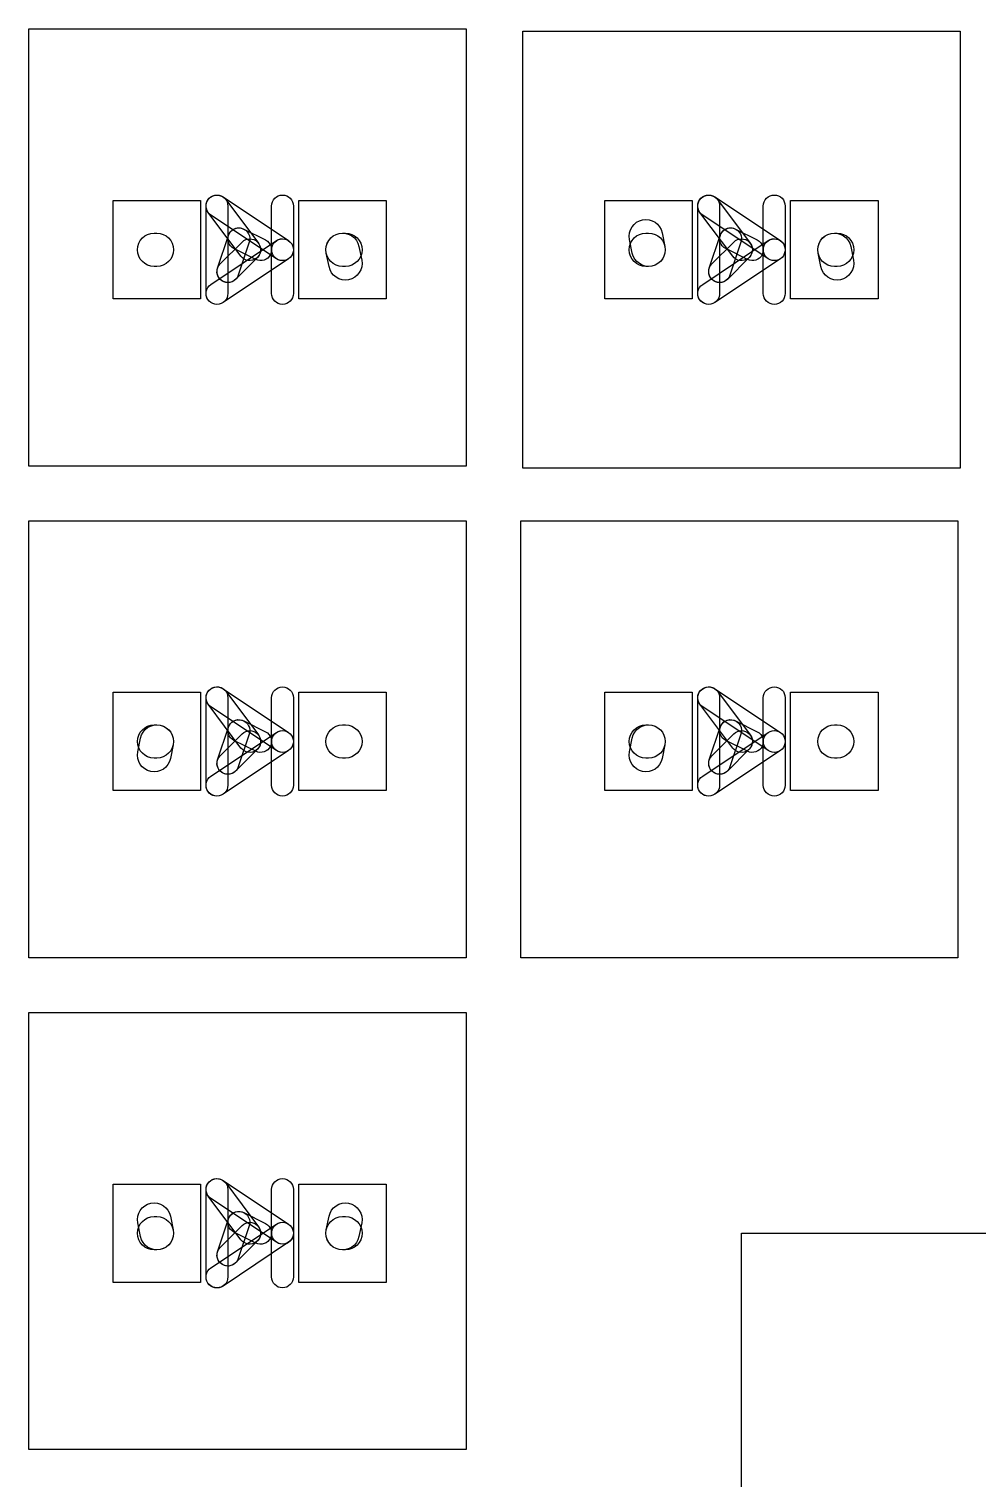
# Model space of a CAD drawing. Header units: inches. Extents: x 5 to 145, y -76 to 99.
# Drawn here: x 22.23 to 30.91, y -50.88 to -37.62 of the extents above; entities that cross this region are included whole.
import ezdxf

# ---------------------------------------------------------------- set-up
doc = ezdxf.new("R2010")
doc.units = ezdxf.units.IN
doc.header["$MEASUREMENT"] = 0

# ---------------------------------------------------------------- blocks, each defined once
blk = doc.blocks.new('block 208')
at = {"color": 7, "lineweight": 25}
blk.add_lwpolyline([(28.751, -75.64), (28.751, -48.64)], dxfattribs=at)
blk = doc.blocks.new('block 209')
at = {"color": 7, "lineweight": 25}
blk.add_lwpolyline([(28.751, -48.64), (37.751, -48.64)], dxfattribs=at)
blk = doc.blocks.new('block 201')
for name in ['block 208', 'block 209']:
    blk.add_blockref(name, (0, 0))
blk = doc.blocks.new('block 226')
at = {"lineweight": 0}
blk.add_lwpolyline([(28.751, -39.64), (28.751, -39.64)], dxfattribs=at)
blk = doc.blocks.new('block 227')
at = {"lineweight": 0}
blk.add_lwpolyline([(24.251, -39.64), (24.251, -39.64)], dxfattribs=at)
blk = doc.blocks.new('block 232')
at = {"lineweight": 0}
blk.add_lwpolyline([(28.751, -44.14), (28.751, -44.14)], dxfattribs=at)
blk = doc.blocks.new('block 233')
at = {"lineweight": 0}
blk.add_lwpolyline([(24.251, -44.14), (24.251, -44.14)], dxfattribs=at)
blk = doc.blocks.new('block 237')
at = {"lineweight": 0}
blk.add_lwpolyline([(24.251, -48.64), (24.251, -48.64)], dxfattribs=at)
blk = doc.blocks.new('block 294')
at = {"color": 2, "lineweight": 25}
blk.add_open_spline([(28.951, -39.24), (28.951, -39.24), (28.951, -39.64), (28.951, -39.64), (28.951, -39.695), (28.996, -39.74), (29.051, -39.74), (29.107, -39.74), (29.151, -39.695), (29.151, -39.64), (29.151, -39.64), (29.151, -39.24), (29.151, -39.24), (29.151, -39.185), (29.107, -39.14), (29.051, -39.14), (28.996, -39.14), (28.951, -39.185), (28.951, -39.24)], degree=3, knots=[0, 0, 0, 0, 1, 1, 1, 2, 2, 2, 3, 3, 3, 4, 4, 4, 5, 5, 5, 6, 6, 6, 6], dxfattribs=at)
blk = doc.blocks.new('block 295')
at = {"color": 2, "lineweight": 25}
blk.add_open_spline([(28.951, -39.64), (28.951, -39.64), (28.951, -40.04), (28.951, -40.04), (28.951, -40.095), (28.996, -40.14), (29.051, -40.14), (29.107, -40.14), (29.151, -40.095), (29.151, -40.04), (29.151, -40.04), (29.151, -39.64), (29.151, -39.64), (29.151, -39.585), (29.107, -39.54), (29.051, -39.54), (28.996, -39.54), (28.951, -39.585), (28.951, -39.64)], degree=3, knots=[0, 0, 0, 0, 1, 1, 1, 2, 2, 2, 3, 3, 3, 4, 4, 4, 5, 5, 5, 6, 6, 6, 6], dxfattribs=at)
blk = doc.blocks.new('block 296')
at = {"color": 2, "lineweight": 25}
blk.add_open_spline([(29.107, -39.557), (29.107, -39.557), (28.507, -39.157), (28.507, -39.157), (28.461, -39.126), (28.399, -39.139), (28.368, -39.185), (28.337, -39.231), (28.35, -39.293), (28.396, -39.323), (28.396, -39.323), (28.996, -39.723), (28.996, -39.723), (29.042, -39.754), (29.104, -39.742), (29.135, -39.696), (29.165, -39.65), (29.153, -39.588), (29.107, -39.557)], degree=3, knots=[0, 0, 0, 0, 1, 1, 1, 2, 2, 2, 3, 3, 3, 4, 4, 4, 5, 5, 5, 6, 6, 6, 6], dxfattribs=at)
blk = doc.blocks.new('block 297')
at = {"color": 2, "lineweight": 25}
blk.add_open_spline([(28.996, -39.557), (28.996, -39.557), (28.396, -39.957), (28.396, -39.957), (28.35, -39.988), (28.337, -40.05), (28.368, -40.096), (28.399, -40.142), (28.461, -40.154), (28.507, -40.123), (28.507, -40.123), (29.107, -39.723), (29.107, -39.723), (29.153, -39.693), (29.165, -39.631), (29.135, -39.585), (29.104, -39.539), (29.042, -39.526), (28.996, -39.557)], degree=3, knots=[0, 0, 0, 0, 1, 1, 1, 2, 2, 2, 3, 3, 3, 4, 4, 4, 5, 5, 5, 6, 6, 6, 6], dxfattribs=at)
blk = doc.blocks.new('block 298')
at = {"color": 2, "lineweight": 25}
blk.add_open_spline([(28.551, -40.04), (28.551, -40.04), (28.551, -39.24), (28.551, -39.24), (28.551, -39.185), (28.507, -39.14), (28.451, -39.14), (28.396, -39.14), (28.351, -39.185), (28.351, -39.24), (28.351, -39.24), (28.351, -40.04), (28.351, -40.04), (28.351, -40.095), (28.396, -40.14), (28.451, -40.14), (28.507, -40.14), (28.551, -40.095), (28.551, -40.04)], degree=3, knots=[0, 0, 0, 0, 1, 1, 1, 2, 2, 2, 3, 3, 3, 4, 4, 4, 5, 5, 5, 6, 6, 6, 6], dxfattribs=at)
blk = doc.blocks.new('block 299')
at = {"color": 2, "lineweight": 25}
blk.add_open_spline([(28.371, -39.3), (28.371, -39.3), (28.671, -39.7), (28.671, -39.7), (28.704, -39.744), (28.767, -39.753), (28.811, -39.72), (28.856, -39.687), (28.864, -39.624), (28.831, -39.58), (28.831, -39.58), (28.531, -39.18), (28.531, -39.18), (28.498, -39.136), (28.436, -39.127), (28.391, -39.16), (28.347, -39.193), (28.338, -39.256), (28.371, -39.3)], degree=3, knots=[0, 0, 0, 0, 1, 1, 1, 2, 2, 2, 3, 3, 3, 4, 4, 4, 5, 5, 5, 6, 6, 6, 6], dxfattribs=at)
blk = doc.blocks.new('block 300')
at = {"color": 2, "lineweight": 25}
blk.add_open_spline([(28.681, -39.57), (28.681, -39.57), (28.481, -39.77), (28.481, -39.77), (28.442, -39.809), (28.442, -39.872), (28.481, -39.911), (28.52, -39.95), (28.583, -39.95), (28.622, -39.911), (28.622, -39.911), (28.822, -39.711), (28.822, -39.711), (28.861, -39.672), (28.861, -39.609), (28.822, -39.57), (28.783, -39.53), (28.72, -39.53), (28.681, -39.57)], degree=3, knots=[0, 0, 0, 0, 1, 1, 1, 2, 2, 2, 3, 3, 3, 4, 4, 4, 5, 5, 5, 6, 6, 6, 6], dxfattribs=at)
blk = doc.blocks.new('block 301')
at = {"color": 2, "lineweight": 25}
blk.add_open_spline([(28.646, -39.872), (28.646, -39.872), (28.746, -39.572), (28.746, -39.572), (28.764, -39.519), (28.735, -39.463), (28.683, -39.445), (28.631, -39.428), (28.574, -39.456), (28.556, -39.509), (28.556, -39.509), (28.456, -39.809), (28.456, -39.809), (28.439, -39.861), (28.467, -39.918), (28.52, -39.935), (28.572, -39.953), (28.629, -39.924), (28.646, -39.872)], degree=3, knots=[0, 0, 0, 0, 1, 1, 1, 2, 2, 2, 3, 3, 3, 4, 4, 4, 5, 5, 5, 6, 6, 6, 6], dxfattribs=at)
blk = doc.blocks.new('block 302')
at = {"color": 2, "lineweight": 25}
blk.add_open_spline([(28.607, -39.63), (28.607, -39.63), (28.807, -39.73), (28.807, -39.73), (28.856, -39.754), (28.916, -39.734), (28.941, -39.685), (28.965, -39.636), (28.945, -39.576), (28.896, -39.551), (28.896, -39.551), (28.696, -39.451), (28.696, -39.451), (28.647, -39.426), (28.587, -39.446), (28.562, -39.496), (28.537, -39.545), (28.557, -39.605), (28.607, -39.63)], degree=3, knots=[0, 0, 0, 0, 1, 1, 1, 2, 2, 2, 3, 3, 3, 4, 4, 4, 5, 5, 5, 6, 6, 6, 6], dxfattribs=at)
blk = doc.blocks.new('block 303')
at = {"color": 2, "lineweight": 25}
blk.add_open_spline([(24.451, -39.24), (24.451, -39.24), (24.451, -39.64), (24.451, -39.64), (24.451, -39.695), (24.496, -39.74), (24.551, -39.74), (24.607, -39.74), (24.651, -39.695), (24.651, -39.64), (24.651, -39.64), (24.651, -39.24), (24.651, -39.24), (24.651, -39.185), (24.607, -39.14), (24.551, -39.14), (24.496, -39.14), (24.451, -39.185), (24.451, -39.24)], degree=3, knots=[0, 0, 0, 0, 1, 1, 1, 2, 2, 2, 3, 3, 3, 4, 4, 4, 5, 5, 5, 6, 6, 6, 6], dxfattribs=at)
blk = doc.blocks.new('block 304')
at = {"color": 2, "lineweight": 25}
blk.add_open_spline([(24.451, -39.64), (24.451, -39.64), (24.451, -40.04), (24.451, -40.04), (24.451, -40.095), (24.496, -40.14), (24.551, -40.14), (24.607, -40.14), (24.651, -40.095), (24.651, -40.04), (24.651, -40.04), (24.651, -39.64), (24.651, -39.64), (24.651, -39.585), (24.607, -39.54), (24.551, -39.54), (24.496, -39.54), (24.451, -39.585), (24.451, -39.64)], degree=3, knots=[0, 0, 0, 0, 1, 1, 1, 2, 2, 2, 3, 3, 3, 4, 4, 4, 5, 5, 5, 6, 6, 6, 6], dxfattribs=at)
blk = doc.blocks.new('block 305')
at = {"color": 2, "lineweight": 25}
blk.add_open_spline([(24.607, -39.557), (24.607, -39.557), (24.007, -39.157), (24.007, -39.157), (23.961, -39.126), (23.899, -39.139), (23.868, -39.185), (23.837, -39.231), (23.85, -39.293), (23.896, -39.323), (23.896, -39.323), (24.496, -39.723), (24.496, -39.723), (24.542, -39.754), (24.604, -39.742), (24.635, -39.696), (24.665, -39.65), (24.653, -39.588), (24.607, -39.557)], degree=3, knots=[0, 0, 0, 0, 1, 1, 1, 2, 2, 2, 3, 3, 3, 4, 4, 4, 5, 5, 5, 6, 6, 6, 6], dxfattribs=at)
blk = doc.blocks.new('block 306')
at = {"color": 2, "lineweight": 25}
blk.add_open_spline([(24.496, -39.557), (24.496, -39.557), (23.896, -39.957), (23.896, -39.957), (23.85, -39.988), (23.837, -40.05), (23.868, -40.096), (23.899, -40.142), (23.961, -40.154), (24.007, -40.123), (24.007, -40.123), (24.607, -39.723), (24.607, -39.723), (24.653, -39.693), (24.665, -39.631), (24.635, -39.585), (24.604, -39.539), (24.542, -39.526), (24.496, -39.557)], degree=3, knots=[0, 0, 0, 0, 1, 1, 1, 2, 2, 2, 3, 3, 3, 4, 4, 4, 5, 5, 5, 6, 6, 6, 6], dxfattribs=at)
blk = doc.blocks.new('block 307')
at = {"color": 2, "lineweight": 25}
blk.add_open_spline([(24.051, -40.04), (24.051, -40.04), (24.051, -39.24), (24.051, -39.24), (24.051, -39.185), (24.007, -39.14), (23.951, -39.14), (23.896, -39.14), (23.851, -39.185), (23.851, -39.24), (23.851, -39.24), (23.851, -40.04), (23.851, -40.04), (23.851, -40.095), (23.896, -40.14), (23.951, -40.14), (24.007, -40.14), (24.051, -40.095), (24.051, -40.04)], degree=3, knots=[0, 0, 0, 0, 1, 1, 1, 2, 2, 2, 3, 3, 3, 4, 4, 4, 5, 5, 5, 6, 6, 6, 6], dxfattribs=at)
blk = doc.blocks.new('block 308')
at = {"color": 2, "lineweight": 25}
blk.add_open_spline([(23.871, -39.3), (23.871, -39.3), (24.171, -39.7), (24.171, -39.7), (24.204, -39.744), (24.267, -39.753), (24.311, -39.72), (24.356, -39.687), (24.364, -39.624), (24.331, -39.58), (24.331, -39.58), (24.031, -39.18), (24.031, -39.18), (23.998, -39.136), (23.936, -39.127), (23.891, -39.16), (23.847, -39.193), (23.838, -39.256), (23.871, -39.3)], degree=3, knots=[0, 0, 0, 0, 1, 1, 1, 2, 2, 2, 3, 3, 3, 4, 4, 4, 5, 5, 5, 6, 6, 6, 6], dxfattribs=at)
blk = doc.blocks.new('block 309')
at = {"color": 2, "lineweight": 25}
blk.add_open_spline([(24.181, -39.57), (24.181, -39.57), (23.981, -39.77), (23.981, -39.77), (23.942, -39.809), (23.942, -39.872), (23.981, -39.911), (24.02, -39.95), (24.083, -39.95), (24.122, -39.911), (24.122, -39.911), (24.322, -39.711), (24.322, -39.711), (24.361, -39.672), (24.361, -39.609), (24.322, -39.57), (24.283, -39.53), (24.22, -39.53), (24.181, -39.57)], degree=3, knots=[0, 0, 0, 0, 1, 1, 1, 2, 2, 2, 3, 3, 3, 4, 4, 4, 5, 5, 5, 6, 6, 6, 6], dxfattribs=at)
blk = doc.blocks.new('block 310')
at = {"color": 2, "lineweight": 25}
blk.add_open_spline([(24.146, -39.872), (24.146, -39.872), (24.246, -39.572), (24.246, -39.572), (24.264, -39.519), (24.235, -39.463), (24.183, -39.445), (24.131, -39.428), (24.074, -39.456), (24.056, -39.509), (24.056, -39.509), (23.956, -39.809), (23.956, -39.809), (23.939, -39.861), (23.967, -39.918), (24.02, -39.935), (24.072, -39.953), (24.129, -39.924), (24.146, -39.872)], degree=3, knots=[0, 0, 0, 0, 1, 1, 1, 2, 2, 2, 3, 3, 3, 4, 4, 4, 5, 5, 5, 6, 6, 6, 6], dxfattribs=at)
blk = doc.blocks.new('block 311')
at = {"color": 2, "lineweight": 25}
blk.add_open_spline([(24.107, -39.63), (24.107, -39.63), (24.307, -39.73), (24.307, -39.73), (24.356, -39.754), (24.416, -39.734), (24.441, -39.685), (24.465, -39.636), (24.445, -39.576), (24.396, -39.551), (24.396, -39.551), (24.196, -39.451), (24.196, -39.451), (24.147, -39.426), (24.087, -39.446), (24.062, -39.496), (24.037, -39.545), (24.057, -39.605), (24.107, -39.63)], degree=3, knots=[0, 0, 0, 0, 1, 1, 1, 2, 2, 2, 3, 3, 3, 4, 4, 4, 5, 5, 5, 6, 6, 6, 6], dxfattribs=at)
blk = doc.blocks.new('block 348')
at = {"color": 2, "lineweight": 25}
blk.add_open_spline([(28.951, -43.74), (28.951, -43.74), (28.951, -44.14), (28.951, -44.14), (28.951, -44.195), (28.996, -44.24), (29.051, -44.24), (29.107, -44.24), (29.151, -44.195), (29.151, -44.14), (29.151, -44.14), (29.151, -43.74), (29.151, -43.74), (29.151, -43.685), (29.107, -43.64), (29.051, -43.64), (28.996, -43.64), (28.951, -43.685), (28.951, -43.74)], degree=3, knots=[0, 0, 0, 0, 1, 1, 1, 2, 2, 2, 3, 3, 3, 4, 4, 4, 5, 5, 5, 6, 6, 6, 6], dxfattribs=at)
blk = doc.blocks.new('block 349')
at = {"color": 2, "lineweight": 25}
blk.add_open_spline([(28.951, -44.14), (28.951, -44.14), (28.951, -44.54), (28.951, -44.54), (28.951, -44.595), (28.996, -44.64), (29.051, -44.64), (29.107, -44.64), (29.151, -44.595), (29.151, -44.54), (29.151, -44.54), (29.151, -44.14), (29.151, -44.14), (29.151, -44.085), (29.107, -44.04), (29.051, -44.04), (28.996, -44.04), (28.951, -44.085), (28.951, -44.14)], degree=3, knots=[0, 0, 0, 0, 1, 1, 1, 2, 2, 2, 3, 3, 3, 4, 4, 4, 5, 5, 5, 6, 6, 6, 6], dxfattribs=at)
blk = doc.blocks.new('block 350')
at = {"color": 2, "lineweight": 25}
blk.add_open_spline([(29.107, -44.057), (29.107, -44.057), (28.507, -43.657), (28.507, -43.657), (28.461, -43.626), (28.399, -43.639), (28.368, -43.685), (28.337, -43.731), (28.35, -43.793), (28.396, -43.823), (28.396, -43.823), (28.996, -44.223), (28.996, -44.223), (29.042, -44.254), (29.104, -44.242), (29.135, -44.196), (29.165, -44.15), (29.153, -44.088), (29.107, -44.057)], degree=3, knots=[0, 0, 0, 0, 1, 1, 1, 2, 2, 2, 3, 3, 3, 4, 4, 4, 5, 5, 5, 6, 6, 6, 6], dxfattribs=at)
blk = doc.blocks.new('block 351')
at = {"color": 2, "lineweight": 25}
blk.add_open_spline([(28.996, -44.057), (28.996, -44.057), (28.396, -44.457), (28.396, -44.457), (28.35, -44.488), (28.337, -44.55), (28.368, -44.596), (28.399, -44.642), (28.461, -44.654), (28.507, -44.623), (28.507, -44.623), (29.107, -44.223), (29.107, -44.223), (29.153, -44.193), (29.165, -44.131), (29.135, -44.085), (29.104, -44.039), (29.042, -44.026), (28.996, -44.057)], degree=3, knots=[0, 0, 0, 0, 1, 1, 1, 2, 2, 2, 3, 3, 3, 4, 4, 4, 5, 5, 5, 6, 6, 6, 6], dxfattribs=at)
blk = doc.blocks.new('block 352')
at = {"color": 2, "lineweight": 25}
blk.add_open_spline([(28.551, -44.54), (28.551, -44.54), (28.551, -43.74), (28.551, -43.74), (28.551, -43.685), (28.507, -43.64), (28.451, -43.64), (28.396, -43.64), (28.351, -43.685), (28.351, -43.74), (28.351, -43.74), (28.351, -44.54), (28.351, -44.54), (28.351, -44.595), (28.396, -44.64), (28.451, -44.64), (28.507, -44.64), (28.551, -44.595), (28.551, -44.54)], degree=3, knots=[0, 0, 0, 0, 1, 1, 1, 2, 2, 2, 3, 3, 3, 4, 4, 4, 5, 5, 5, 6, 6, 6, 6], dxfattribs=at)
blk = doc.blocks.new('block 353')
at = {"color": 2, "lineweight": 25}
blk.add_open_spline([(28.371, -43.8), (28.371, -43.8), (28.671, -44.2), (28.671, -44.2), (28.704, -44.244), (28.767, -44.253), (28.811, -44.22), (28.856, -44.187), (28.864, -44.124), (28.831, -44.08), (28.831, -44.08), (28.531, -43.68), (28.531, -43.68), (28.498, -43.636), (28.436, -43.627), (28.391, -43.66), (28.347, -43.693), (28.338, -43.756), (28.371, -43.8)], degree=3, knots=[0, 0, 0, 0, 1, 1, 1, 2, 2, 2, 3, 3, 3, 4, 4, 4, 5, 5, 5, 6, 6, 6, 6], dxfattribs=at)
blk = doc.blocks.new('block 354')
at = {"color": 2, "lineweight": 25}
blk.add_open_spline([(28.681, -44.07), (28.681, -44.07), (28.481, -44.27), (28.481, -44.27), (28.442, -44.309), (28.442, -44.372), (28.481, -44.411), (28.52, -44.45), (28.583, -44.45), (28.622, -44.411), (28.622, -44.411), (28.822, -44.211), (28.822, -44.211), (28.861, -44.172), (28.861, -44.109), (28.822, -44.07), (28.783, -44.03), (28.72, -44.03), (28.681, -44.07)], degree=3, knots=[0, 0, 0, 0, 1, 1, 1, 2, 2, 2, 3, 3, 3, 4, 4, 4, 5, 5, 5, 6, 6, 6, 6], dxfattribs=at)
blk = doc.blocks.new('block 355')
at = {"color": 2, "lineweight": 25}
blk.add_open_spline([(28.646, -44.372), (28.646, -44.372), (28.746, -44.072), (28.746, -44.072), (28.764, -44.019), (28.735, -43.963), (28.683, -43.945), (28.631, -43.928), (28.574, -43.956), (28.556, -44.009), (28.556, -44.009), (28.456, -44.309), (28.456, -44.309), (28.439, -44.361), (28.467, -44.418), (28.52, -44.435), (28.572, -44.453), (28.629, -44.424), (28.646, -44.372)], degree=3, knots=[0, 0, 0, 0, 1, 1, 1, 2, 2, 2, 3, 3, 3, 4, 4, 4, 5, 5, 5, 6, 6, 6, 6], dxfattribs=at)
blk = doc.blocks.new('block 356')
at = {"color": 2, "lineweight": 25}
blk.add_open_spline([(28.607, -44.13), (28.607, -44.13), (28.807, -44.23), (28.807, -44.23), (28.856, -44.254), (28.916, -44.234), (28.941, -44.185), (28.965, -44.136), (28.945, -44.076), (28.896, -44.051), (28.896, -44.051), (28.696, -43.951), (28.696, -43.951), (28.647, -43.926), (28.587, -43.946), (28.562, -43.996), (28.537, -44.045), (28.557, -44.105), (28.607, -44.13)], degree=3, knots=[0, 0, 0, 0, 1, 1, 1, 2, 2, 2, 3, 3, 3, 4, 4, 4, 5, 5, 5, 6, 6, 6, 6], dxfattribs=at)
blk = doc.blocks.new('block 357')
at = {"color": 2, "lineweight": 25}
blk.add_open_spline([(24.451, -43.74), (24.451, -43.74), (24.451, -44.14), (24.451, -44.14), (24.451, -44.195), (24.496, -44.24), (24.551, -44.24), (24.607, -44.24), (24.651, -44.195), (24.651, -44.14), (24.651, -44.14), (24.651, -43.74), (24.651, -43.74), (24.651, -43.685), (24.607, -43.64), (24.551, -43.64), (24.496, -43.64), (24.451, -43.685), (24.451, -43.74)], degree=3, knots=[0, 0, 0, 0, 1, 1, 1, 2, 2, 2, 3, 3, 3, 4, 4, 4, 5, 5, 5, 6, 6, 6, 6], dxfattribs=at)
blk = doc.blocks.new('block 358')
at = {"color": 2, "lineweight": 25}
blk.add_open_spline([(24.451, -44.14), (24.451, -44.14), (24.451, -44.54), (24.451, -44.54), (24.451, -44.595), (24.496, -44.64), (24.551, -44.64), (24.607, -44.64), (24.651, -44.595), (24.651, -44.54), (24.651, -44.54), (24.651, -44.14), (24.651, -44.14), (24.651, -44.085), (24.607, -44.04), (24.551, -44.04), (24.496, -44.04), (24.451, -44.085), (24.451, -44.14)], degree=3, knots=[0, 0, 0, 0, 1, 1, 1, 2, 2, 2, 3, 3, 3, 4, 4, 4, 5, 5, 5, 6, 6, 6, 6], dxfattribs=at)
blk = doc.blocks.new('block 359')
at = {"color": 2, "lineweight": 25}
blk.add_open_spline([(24.607, -44.057), (24.607, -44.057), (24.007, -43.657), (24.007, -43.657), (23.961, -43.626), (23.899, -43.639), (23.868, -43.685), (23.837, -43.731), (23.85, -43.793), (23.896, -43.823), (23.896, -43.823), (24.496, -44.223), (24.496, -44.223), (24.542, -44.254), (24.604, -44.242), (24.635, -44.196), (24.665, -44.15), (24.653, -44.088), (24.607, -44.057)], degree=3, knots=[0, 0, 0, 0, 1, 1, 1, 2, 2, 2, 3, 3, 3, 4, 4, 4, 5, 5, 5, 6, 6, 6, 6], dxfattribs=at)
blk = doc.blocks.new('block 360')
at = {"color": 2, "lineweight": 25}
blk.add_open_spline([(24.496, -44.057), (24.496, -44.057), (23.896, -44.457), (23.896, -44.457), (23.85, -44.488), (23.837, -44.55), (23.868, -44.596), (23.899, -44.642), (23.961, -44.654), (24.007, -44.623), (24.007, -44.623), (24.607, -44.223), (24.607, -44.223), (24.653, -44.193), (24.665, -44.131), (24.635, -44.085), (24.604, -44.039), (24.542, -44.026), (24.496, -44.057)], degree=3, knots=[0, 0, 0, 0, 1, 1, 1, 2, 2, 2, 3, 3, 3, 4, 4, 4, 5, 5, 5, 6, 6, 6, 6], dxfattribs=at)
blk = doc.blocks.new('block 361')
at = {"color": 2, "lineweight": 25}
blk.add_open_spline([(24.051, -44.54), (24.051, -44.54), (24.051, -43.74), (24.051, -43.74), (24.051, -43.685), (24.007, -43.64), (23.951, -43.64), (23.896, -43.64), (23.851, -43.685), (23.851, -43.74), (23.851, -43.74), (23.851, -44.54), (23.851, -44.54), (23.851, -44.595), (23.896, -44.64), (23.951, -44.64), (24.007, -44.64), (24.051, -44.595), (24.051, -44.54)], degree=3, knots=[0, 0, 0, 0, 1, 1, 1, 2, 2, 2, 3, 3, 3, 4, 4, 4, 5, 5, 5, 6, 6, 6, 6], dxfattribs=at)
blk = doc.blocks.new('block 362')
at = {"color": 2, "lineweight": 25}
blk.add_open_spline([(23.871, -43.8), (23.871, -43.8), (24.171, -44.2), (24.171, -44.2), (24.204, -44.244), (24.267, -44.253), (24.311, -44.22), (24.356, -44.187), (24.364, -44.124), (24.331, -44.08), (24.331, -44.08), (24.031, -43.68), (24.031, -43.68), (23.998, -43.636), (23.936, -43.627), (23.891, -43.66), (23.847, -43.693), (23.838, -43.756), (23.871, -43.8)], degree=3, knots=[0, 0, 0, 0, 1, 1, 1, 2, 2, 2, 3, 3, 3, 4, 4, 4, 5, 5, 5, 6, 6, 6, 6], dxfattribs=at)
blk = doc.blocks.new('block 363')
at = {"color": 2, "lineweight": 25}
blk.add_open_spline([(24.181, -44.07), (24.181, -44.07), (23.981, -44.27), (23.981, -44.27), (23.942, -44.309), (23.942, -44.372), (23.981, -44.411), (24.02, -44.45), (24.083, -44.45), (24.122, -44.411), (24.122, -44.411), (24.322, -44.211), (24.322, -44.211), (24.361, -44.172), (24.361, -44.109), (24.322, -44.07), (24.283, -44.03), (24.22, -44.03), (24.181, -44.07)], degree=3, knots=[0, 0, 0, 0, 1, 1, 1, 2, 2, 2, 3, 3, 3, 4, 4, 4, 5, 5, 5, 6, 6, 6, 6], dxfattribs=at)
blk = doc.blocks.new('block 364')
at = {"color": 2, "lineweight": 25}
blk.add_open_spline([(24.146, -44.372), (24.146, -44.372), (24.246, -44.072), (24.246, -44.072), (24.264, -44.019), (24.235, -43.963), (24.183, -43.945), (24.131, -43.928), (24.074, -43.956), (24.056, -44.009), (24.056, -44.009), (23.956, -44.309), (23.956, -44.309), (23.939, -44.361), (23.967, -44.418), (24.02, -44.435), (24.072, -44.453), (24.129, -44.424), (24.146, -44.372)], degree=3, knots=[0, 0, 0, 0, 1, 1, 1, 2, 2, 2, 3, 3, 3, 4, 4, 4, 5, 5, 5, 6, 6, 6, 6], dxfattribs=at)
blk = doc.blocks.new('block 365')
at = {"color": 2, "lineweight": 25}
blk.add_open_spline([(24.107, -44.13), (24.107, -44.13), (24.307, -44.23), (24.307, -44.23), (24.356, -44.254), (24.416, -44.234), (24.441, -44.185), (24.465, -44.136), (24.445, -44.076), (24.396, -44.051), (24.396, -44.051), (24.196, -43.951), (24.196, -43.951), (24.147, -43.926), (24.087, -43.946), (24.062, -43.996), (24.037, -44.045), (24.057, -44.105), (24.107, -44.13)], degree=3, knots=[0, 0, 0, 0, 1, 1, 1, 2, 2, 2, 3, 3, 3, 4, 4, 4, 5, 5, 5, 6, 6, 6, 6], dxfattribs=at)
blk = doc.blocks.new('block 393')
at = {"color": 2, "lineweight": 25}
blk.add_open_spline([(24.451, -48.24), (24.451, -48.24), (24.451, -48.64), (24.451, -48.64), (24.451, -48.695), (24.496, -48.74), (24.551, -48.74), (24.607, -48.74), (24.651, -48.695), (24.651, -48.64), (24.651, -48.64), (24.651, -48.24), (24.651, -48.24), (24.651, -48.185), (24.607, -48.14), (24.551, -48.14), (24.496, -48.14), (24.451, -48.185), (24.451, -48.24)], degree=3, knots=[0, 0, 0, 0, 1, 1, 1, 2, 2, 2, 3, 3, 3, 4, 4, 4, 5, 5, 5, 6, 6, 6, 6], dxfattribs=at)
blk = doc.blocks.new('block 394')
at = {"color": 2, "lineweight": 25}
blk.add_open_spline([(24.451, -48.64), (24.451, -48.64), (24.451, -49.04), (24.451, -49.04), (24.451, -49.095), (24.496, -49.14), (24.551, -49.14), (24.607, -49.14), (24.651, -49.095), (24.651, -49.04), (24.651, -49.04), (24.651, -48.64), (24.651, -48.64), (24.651, -48.585), (24.607, -48.54), (24.551, -48.54), (24.496, -48.54), (24.451, -48.585), (24.451, -48.64)], degree=3, knots=[0, 0, 0, 0, 1, 1, 1, 2, 2, 2, 3, 3, 3, 4, 4, 4, 5, 5, 5, 6, 6, 6, 6], dxfattribs=at)
blk = doc.blocks.new('block 395')
at = {"color": 2, "lineweight": 25}
blk.add_open_spline([(24.607, -48.557), (24.607, -48.557), (24.007, -48.157), (24.007, -48.157), (23.961, -48.126), (23.899, -48.139), (23.868, -48.185), (23.837, -48.231), (23.85, -48.293), (23.896, -48.323), (23.896, -48.323), (24.496, -48.723), (24.496, -48.723), (24.542, -48.754), (24.604, -48.742), (24.635, -48.696), (24.665, -48.65), (24.653, -48.588), (24.607, -48.557)], degree=3, knots=[0, 0, 0, 0, 1, 1, 1, 2, 2, 2, 3, 3, 3, 4, 4, 4, 5, 5, 5, 6, 6, 6, 6], dxfattribs=at)
blk = doc.blocks.new('block 396')
at = {"color": 2, "lineweight": 25}
blk.add_open_spline([(24.496, -48.557), (24.496, -48.557), (23.896, -48.957), (23.896, -48.957), (23.85, -48.988), (23.837, -49.05), (23.868, -49.096), (23.899, -49.142), (23.961, -49.154), (24.007, -49.123), (24.007, -49.123), (24.607, -48.723), (24.607, -48.723), (24.653, -48.693), (24.665, -48.631), (24.635, -48.585), (24.604, -48.539), (24.542, -48.526), (24.496, -48.557)], degree=3, knots=[0, 0, 0, 0, 1, 1, 1, 2, 2, 2, 3, 3, 3, 4, 4, 4, 5, 5, 5, 6, 6, 6, 6], dxfattribs=at)
blk = doc.blocks.new('block 397')
at = {"color": 2, "lineweight": 25}
blk.add_open_spline([(24.051, -49.04), (24.051, -49.04), (24.051, -48.24), (24.051, -48.24), (24.051, -48.185), (24.007, -48.14), (23.951, -48.14), (23.896, -48.14), (23.851, -48.185), (23.851, -48.24), (23.851, -48.24), (23.851, -49.04), (23.851, -49.04), (23.851, -49.095), (23.896, -49.14), (23.951, -49.14), (24.007, -49.14), (24.051, -49.095), (24.051, -49.04)], degree=3, knots=[0, 0, 0, 0, 1, 1, 1, 2, 2, 2, 3, 3, 3, 4, 4, 4, 5, 5, 5, 6, 6, 6, 6], dxfattribs=at)
blk = doc.blocks.new('block 398')
at = {"color": 2, "lineweight": 25}
blk.add_open_spline([(23.871, -48.3), (23.871, -48.3), (24.171, -48.7), (24.171, -48.7), (24.204, -48.744), (24.267, -48.753), (24.311, -48.72), (24.356, -48.687), (24.364, -48.624), (24.331, -48.58), (24.331, -48.58), (24.031, -48.18), (24.031, -48.18), (23.998, -48.136), (23.936, -48.127), (23.891, -48.16), (23.847, -48.193), (23.838, -48.256), (23.871, -48.3)], degree=3, knots=[0, 0, 0, 0, 1, 1, 1, 2, 2, 2, 3, 3, 3, 4, 4, 4, 5, 5, 5, 6, 6, 6, 6], dxfattribs=at)
blk = doc.blocks.new('block 399')
at = {"color": 2, "lineweight": 25}
blk.add_open_spline([(24.181, -48.57), (24.181, -48.57), (23.981, -48.77), (23.981, -48.77), (23.942, -48.809), (23.942, -48.872), (23.981, -48.911), (24.02, -48.95), (24.083, -48.95), (24.122, -48.911), (24.122, -48.911), (24.322, -48.711), (24.322, -48.711), (24.361, -48.672), (24.361, -48.609), (24.322, -48.57), (24.283, -48.53), (24.22, -48.53), (24.181, -48.57)], degree=3, knots=[0, 0, 0, 0, 1, 1, 1, 2, 2, 2, 3, 3, 3, 4, 4, 4, 5, 5, 5, 6, 6, 6, 6], dxfattribs=at)
blk = doc.blocks.new('block 400')
at = {"color": 2, "lineweight": 25}
blk.add_open_spline([(24.146, -48.872), (24.146, -48.872), (24.246, -48.572), (24.246, -48.572), (24.264, -48.519), (24.235, -48.463), (24.183, -48.445), (24.131, -48.428), (24.074, -48.456), (24.056, -48.509), (24.056, -48.509), (23.956, -48.809), (23.956, -48.809), (23.939, -48.861), (23.967, -48.918), (24.02, -48.935), (24.072, -48.953), (24.129, -48.924), (24.146, -48.872)], degree=3, knots=[0, 0, 0, 0, 1, 1, 1, 2, 2, 2, 3, 3, 3, 4, 4, 4, 5, 5, 5, 6, 6, 6, 6], dxfattribs=at)
blk = doc.blocks.new('block 401')
at = {"color": 2, "lineweight": 25}
blk.add_open_spline([(24.107, -48.63), (24.107, -48.63), (24.307, -48.73), (24.307, -48.73), (24.356, -48.754), (24.416, -48.734), (24.441, -48.685), (24.465, -48.636), (24.445, -48.576), (24.396, -48.551), (24.396, -48.551), (24.196, -48.451), (24.196, -48.451), (24.147, -48.426), (24.087, -48.446), (24.062, -48.496), (24.037, -48.545), (24.057, -48.605), (24.107, -48.63)], degree=3, knots=[0, 0, 0, 0, 1, 1, 1, 2, 2, 2, 3, 3, 3, 4, 4, 4, 5, 5, 5, 6, 6, 6, 6], dxfattribs=at)
blk = doc.blocks.new('block 511')
at = {"color": 5, "lineweight": 25}
for points in [[(29.201, -40.09), (29.201, -39.19)], [(29.201, -39.19), (30.001, -39.19)], [(30.001, -39.19), (30.001, -40.09)], [(30.001, -40.09), (29.201, -40.09)]]:
    blk.add_lwpolyline(points, dxfattribs=at)
blk = doc.blocks.new('block 512')
at = {"color": 5, "lineweight": 25}
for points in [[(27.501, -40.09), (27.501, -39.19)], [(27.501, -39.19), (28.301, -39.19)], [(28.301, -39.19), (28.301, -40.09)], [(28.301, -40.09), (27.501, -40.09)]]:
    blk.add_lwpolyline(points, dxfattribs=at)
blk = doc.blocks.new('block 513')
at = {"color": 5, "lineweight": 25}
for points in [[(24.701, -40.09), (24.701, -39.19)], [(24.701, -39.19), (25.501, -39.19)], [(25.501, -39.19), (25.501, -40.09)], [(25.501, -40.09), (24.701, -40.09)]]:
    blk.add_lwpolyline(points, dxfattribs=at)
blk = doc.blocks.new('block 514')
at = {"color": 5, "lineweight": 25}
for points in [[(23.001, -40.09), (23.001, -39.19)], [(23.001, -39.19), (23.801, -39.19)], [(23.801, -39.19), (23.801, -40.09)], [(23.801, -40.09), (23.001, -40.09)]]:
    blk.add_lwpolyline(points, dxfattribs=at)
blk = doc.blocks.new('block 523')
at = {"color": 5, "lineweight": 25}
for points in [[(29.201, -44.59), (29.201, -43.69)], [(29.201, -43.69), (30.001, -43.69)], [(30.001, -43.69), (30.001, -44.59)], [(30.001, -44.59), (29.201, -44.59)]]:
    blk.add_lwpolyline(points, dxfattribs=at)
blk = doc.blocks.new('block 524')
at = {"color": 5, "lineweight": 25}
for points in [[(27.501, -44.59), (27.501, -43.69)], [(27.501, -43.69), (28.301, -43.69)], [(28.301, -43.69), (28.301, -44.59)], [(28.301, -44.59), (27.501, -44.59)]]:
    blk.add_lwpolyline(points, dxfattribs=at)
blk = doc.blocks.new('block 525')
at = {"color": 5, "lineweight": 25}
for points in [[(24.701, -44.59), (24.701, -43.69)], [(24.701, -43.69), (25.501, -43.69)], [(25.501, -43.69), (25.501, -44.59)], [(25.501, -44.59), (24.701, -44.59)]]:
    blk.add_lwpolyline(points, dxfattribs=at)
blk = doc.blocks.new('block 526')
at = {"color": 5, "lineweight": 25}
for points in [[(23.001, -44.59), (23.001, -43.69)], [(23.001, -43.69), (23.801, -43.69)], [(23.801, -43.69), (23.801, -44.59)], [(23.801, -44.59), (23.001, -44.59)]]:
    blk.add_lwpolyline(points, dxfattribs=at)
blk = doc.blocks.new('block 533')
at = {"color": 5, "lineweight": 25}
for points in [[(24.701, -49.09), (24.701, -48.19)], [(24.701, -48.19), (25.501, -48.19)], [(25.501, -48.19), (25.501, -49.09)], [(25.501, -49.09), (24.701, -49.09)]]:
    blk.add_lwpolyline(points, dxfattribs=at)
blk = doc.blocks.new('block 534')
at = {"color": 5, "lineweight": 25}
for points in [[(23.001, -49.09), (23.001, -48.19)], [(23.001, -48.19), (23.801, -48.19)], [(23.801, -48.19), (23.801, -49.09)], [(23.801, -49.09), (23.001, -49.09)]]:
    blk.add_lwpolyline(points, dxfattribs=at)
blk = doc.blocks.new('block 565')
at = {"color": 5, "lineweight": 25}
blk.add_open_spline([(27.876, -39.793), (27.876, -39.793), (27.901, -39.793), (27.901, -39.793), (27.985, -39.793), (28.054, -39.724), (28.054, -39.64), (28.054, -39.556), (27.985, -39.488), (27.901, -39.488), (27.901, -39.488), (27.876, -39.488), (27.876, -39.488), (27.792, -39.488), (27.724, -39.556), (27.724, -39.64), (27.724, -39.724), (27.792, -39.793), (27.876, -39.793)], degree=3, knots=[0, 0, 0, 0, 1, 1, 1, 2, 2, 2, 3, 3, 3, 4, 4, 4, 5, 5, 5, 6, 6, 6, 6], dxfattribs=at)
blk = doc.blocks.new('block 566')
at = {"color": 5, "lineweight": 25}
blk.add_open_spline([(27.876, -44.293), (27.876, -44.293), (27.901, -44.293), (27.901, -44.293), (27.985, -44.293), (28.054, -44.224), (28.054, -44.14), (28.054, -44.056), (27.985, -43.988), (27.901, -43.988), (27.901, -43.988), (27.876, -43.988), (27.876, -43.988), (27.792, -43.988), (27.724, -44.056), (27.724, -44.14), (27.724, -44.224), (27.792, -44.293), (27.876, -44.293)], degree=3, knots=[0, 0, 0, 0, 1, 1, 1, 2, 2, 2, 3, 3, 3, 4, 4, 4, 5, 5, 5, 6, 6, 6, 6], dxfattribs=at)
blk = doc.blocks.new('block 568')
at = {"color": 5, "lineweight": 25}
blk.add_open_spline([(27.727, -39.545), (27.727, -39.545), (27.752, -39.67), (27.752, -39.67), (27.768, -39.753), (27.849, -39.806), (27.931, -39.79), (28.014, -39.773), (28.067, -39.693), (28.051, -39.61), (28.051, -39.61), (28.026, -39.485), (28.026, -39.485), (28.009, -39.403), (27.929, -39.349), (27.846, -39.366), (27.764, -39.382), (27.71, -39.463), (27.727, -39.545)], degree=3, knots=[0, 0, 0, 0, 1, 1, 1, 2, 2, 2, 3, 3, 3, 4, 4, 4, 5, 5, 5, 6, 6, 6, 6], dxfattribs=at)
blk = doc.blocks.new('block 570')
at = {"color": 5, "lineweight": 25}
blk.add_open_spline([(28.026, -44.295), (28.026, -44.295), (28.051, -44.17), (28.051, -44.17), (28.067, -44.088), (28.014, -44.007), (27.931, -43.991), (27.849, -43.974), (27.768, -44.028), (27.752, -44.11), (27.752, -44.11), (27.727, -44.235), (27.727, -44.235), (27.71, -44.318), (27.764, -44.398), (27.846, -44.415), (27.929, -44.431), (28.009, -44.378), (28.026, -44.295)], degree=3, knots=[0, 0, 0, 0, 1, 1, 1, 2, 2, 2, 3, 3, 3, 4, 4, 4, 5, 5, 5, 6, 6, 6, 6], dxfattribs=at)
blk = doc.blocks.new('block 592')
at = {"color": 5, "lineweight": 25}
blk.add_open_spline([(23.376, -39.793), (23.376, -39.793), (23.401, -39.793), (23.401, -39.793), (23.485, -39.793), (23.554, -39.724), (23.554, -39.64), (23.554, -39.556), (23.485, -39.488), (23.401, -39.488), (23.401, -39.488), (23.376, -39.488), (23.376, -39.488), (23.292, -39.488), (23.224, -39.556), (23.224, -39.64), (23.224, -39.724), (23.292, -39.793), (23.376, -39.793)], degree=3, knots=[0, 0, 0, 0, 1, 1, 1, 2, 2, 2, 3, 3, 3, 4, 4, 4, 5, 5, 5, 6, 6, 6, 6], dxfattribs=at)
blk = doc.blocks.new('block 593')
at = {"color": 5, "lineweight": 25}
blk.add_open_spline([(23.376, -44.293), (23.376, -44.293), (23.401, -44.293), (23.401, -44.293), (23.485, -44.293), (23.554, -44.224), (23.554, -44.14), (23.554, -44.056), (23.485, -43.988), (23.401, -43.988), (23.401, -43.988), (23.376, -43.988), (23.376, -43.988), (23.292, -43.988), (23.224, -44.056), (23.224, -44.14), (23.224, -44.224), (23.292, -44.293), (23.376, -44.293)], degree=3, knots=[0, 0, 0, 0, 1, 1, 1, 2, 2, 2, 3, 3, 3, 4, 4, 4, 5, 5, 5, 6, 6, 6, 6], dxfattribs=at)
blk = doc.blocks.new('block 595')
at = {"color": 5, "lineweight": 25}
blk.add_open_spline([(23.526, -44.295), (23.526, -44.295), (23.551, -44.17), (23.551, -44.17), (23.567, -44.088), (23.514, -44.007), (23.431, -43.991), (23.349, -43.974), (23.268, -44.028), (23.252, -44.11), (23.252, -44.11), (23.227, -44.235), (23.227, -44.235), (23.21, -44.318), (23.264, -44.398), (23.346, -44.415), (23.429, -44.431), (23.509, -44.378), (23.526, -44.295)], degree=3, knots=[0, 0, 0, 0, 1, 1, 1, 2, 2, 2, 3, 3, 3, 4, 4, 4, 5, 5, 5, 6, 6, 6, 6], dxfattribs=at)
blk = doc.blocks.new('block 598')
at = {"color": 5, "lineweight": 25}
blk.add_open_spline([(29.626, -39.488), (29.626, -39.488), (29.601, -39.488), (29.601, -39.488), (29.517, -39.488), (29.449, -39.556), (29.449, -39.64), (29.449, -39.724), (29.517, -39.793), (29.601, -39.793), (29.601, -39.793), (29.626, -39.793), (29.626, -39.793), (29.71, -39.793), (29.779, -39.724), (29.779, -39.64), (29.779, -39.556), (29.71, -39.488), (29.626, -39.488)], degree=3, knots=[0, 0, 0, 0, 1, 1, 1, 2, 2, 2, 3, 3, 3, 4, 4, 4, 5, 5, 5, 6, 6, 6, 6], dxfattribs=at)
blk = doc.blocks.new('block 603')
at = {"color": 5, "lineweight": 25}
blk.add_open_spline([(25.126, -39.488), (25.126, -39.488), (25.101, -39.488), (25.101, -39.488), (25.017, -39.488), (24.949, -39.556), (24.949, -39.64), (24.949, -39.724), (25.017, -39.793), (25.101, -39.793), (25.101, -39.793), (25.126, -39.793), (25.126, -39.793), (25.21, -39.793), (25.279, -39.724), (25.279, -39.64), (25.279, -39.556), (25.21, -39.488), (25.126, -39.488)], degree=3, knots=[0, 0, 0, 0, 1, 1, 1, 2, 2, 2, 3, 3, 3, 4, 4, 4, 5, 5, 5, 6, 6, 6, 6], dxfattribs=at)
blk = doc.blocks.new('block 605')
at = {"color": 5, "lineweight": 25}
blk.add_open_spline([(23.376, -48.793), (23.376, -48.793), (23.401, -48.793), (23.401, -48.793), (23.485, -48.793), (23.554, -48.724), (23.554, -48.64), (23.554, -48.556), (23.485, -48.488), (23.401, -48.488), (23.401, -48.488), (23.376, -48.488), (23.376, -48.488), (23.292, -48.488), (23.224, -48.556), (23.224, -48.64), (23.224, -48.724), (23.292, -48.793), (23.376, -48.793)], degree=3, knots=[0, 0, 0, 0, 1, 1, 1, 2, 2, 2, 3, 3, 3, 4, 4, 4, 5, 5, 5, 6, 6, 6, 6], dxfattribs=at)
blk = doc.blocks.new('block 607')
at = {"color": 5, "lineweight": 25}
blk.add_open_spline([(23.227, -48.545), (23.227, -48.545), (23.252, -48.67), (23.252, -48.67), (23.268, -48.753), (23.349, -48.806), (23.431, -48.79), (23.514, -48.773), (23.567, -48.693), (23.551, -48.61), (23.551, -48.61), (23.526, -48.485), (23.526, -48.485), (23.509, -48.403), (23.429, -48.349), (23.346, -48.366), (23.264, -48.382), (23.21, -48.463), (23.227, -48.545)], degree=3, knots=[0, 0, 0, 0, 1, 1, 1, 2, 2, 2, 3, 3, 3, 4, 4, 4, 5, 5, 5, 6, 6, 6, 6], dxfattribs=at)
blk = doc.blocks.new('block 609')
at = {"color": 5, "lineweight": 25}
blk.add_open_spline([(29.776, -39.735), (29.776, -39.735), (29.751, -39.61), (29.751, -39.61), (29.734, -39.528), (29.654, -39.474), (29.571, -39.491), (29.489, -39.507), (29.435, -39.588), (29.452, -39.67), (29.452, -39.67), (29.477, -39.795), (29.477, -39.795), (29.493, -39.878), (29.574, -39.931), (29.656, -39.915), (29.739, -39.898), (29.792, -39.818), (29.776, -39.735)], degree=3, knots=[0, 0, 0, 0, 1, 1, 1, 2, 2, 2, 3, 3, 3, 4, 4, 4, 5, 5, 5, 6, 6, 6, 6], dxfattribs=at)
blk = doc.blocks.new('block 610')
at = {"color": 5, "lineweight": 25}
blk.add_open_spline([(25.276, -39.735), (25.276, -39.735), (25.251, -39.61), (25.251, -39.61), (25.234, -39.528), (25.154, -39.474), (25.071, -39.491), (24.989, -39.507), (24.935, -39.588), (24.952, -39.67), (24.952, -39.67), (24.977, -39.795), (24.977, -39.795), (24.993, -39.878), (25.074, -39.931), (25.156, -39.915), (25.239, -39.898), (25.292, -39.818), (25.276, -39.735)], degree=3, knots=[0, 0, 0, 0, 1, 1, 1, 2, 2, 2, 3, 3, 3, 4, 4, 4, 5, 5, 5, 6, 6, 6, 6], dxfattribs=at)
blk = doc.blocks.new('block 620')
at = {"color": 5, "lineweight": 25}
blk.add_open_spline([(29.626, -43.988), (29.626, -43.988), (29.601, -43.988), (29.601, -43.988), (29.517, -43.988), (29.449, -44.056), (29.449, -44.14), (29.449, -44.224), (29.517, -44.293), (29.601, -44.293), (29.601, -44.293), (29.626, -44.293), (29.626, -44.293), (29.71, -44.293), (29.779, -44.224), (29.779, -44.14), (29.779, -44.056), (29.71, -43.988), (29.626, -43.988)], degree=3, knots=[0, 0, 0, 0, 1, 1, 1, 2, 2, 2, 3, 3, 3, 4, 4, 4, 5, 5, 5, 6, 6, 6, 6], dxfattribs=at)
blk = doc.blocks.new('block 621')
at = {"color": 5, "lineweight": 25}
blk.add_open_spline([(25.126, -43.988), (25.126, -43.988), (25.101, -43.988), (25.101, -43.988), (25.017, -43.988), (24.949, -44.056), (24.949, -44.14), (24.949, -44.224), (25.017, -44.293), (25.101, -44.293), (25.101, -44.293), (25.126, -44.293), (25.126, -44.293), (25.21, -44.293), (25.279, -44.224), (25.279, -44.14), (25.279, -44.056), (25.21, -43.988), (25.126, -43.988)], degree=3, knots=[0, 0, 0, 0, 1, 1, 1, 2, 2, 2, 3, 3, 3, 4, 4, 4, 5, 5, 5, 6, 6, 6, 6], dxfattribs=at)
blk = doc.blocks.new('block 636')
at = {"color": 5, "lineweight": 25}
blk.add_open_spline([(25.126, -48.488), (25.126, -48.488), (25.101, -48.488), (25.101, -48.488), (25.017, -48.488), (24.949, -48.556), (24.949, -48.64), (24.949, -48.724), (25.017, -48.793), (25.101, -48.793), (25.101, -48.793), (25.126, -48.793), (25.126, -48.793), (25.21, -48.793), (25.279, -48.724), (25.279, -48.64), (25.279, -48.556), (25.21, -48.488), (25.126, -48.488)], degree=3, knots=[0, 0, 0, 0, 1, 1, 1, 2, 2, 2, 3, 3, 3, 4, 4, 4, 5, 5, 5, 6, 6, 6, 6], dxfattribs=at)
blk = doc.blocks.new('block 639')
at = {"color": 5, "lineweight": 25}
blk.add_open_spline([(24.977, -48.485), (24.977, -48.485), (24.952, -48.61), (24.952, -48.61), (24.935, -48.693), (24.989, -48.773), (25.071, -48.79), (25.154, -48.806), (25.234, -48.753), (25.251, -48.67), (25.251, -48.67), (25.276, -48.545), (25.276, -48.545), (25.292, -48.463), (25.239, -48.382), (25.156, -48.366), (25.074, -48.349), (24.993, -48.403), (24.977, -48.485)], degree=3, knots=[0, 0, 0, 0, 1, 1, 1, 2, 2, 2, 3, 3, 3, 4, 4, 4, 5, 5, 5, 6, 6, 6, 6], dxfattribs=at)
blk = doc.blocks.new('block 214')
for name in ['block 514', 'block 305', 'block 308', 'block 307', 'block 303', 'block 513', 'block 512', 'block 296', 'block 299', 'block 298', 'block 294', 'block 511', 'block 568', 'block 592', 'block 310', 'block 311', 'block 610', 'block 603', 'block 565', 'block 301', 'block 302', 'block 609', 'block 598', 'block 306', 'block 309', 'block 227', 'block 304', 'block 297', 'block 300', 'block 226', 'block 295', 'block 526', 'block 359', 'block 362', 'block 361', 'block 357', 'block 525', 'block 524', 'block 350', 'block 353', 'block 352', 'block 348', 'block 523', 'block 595', 'block 593', 'block 364', 'block 365', 'block 621', 'block 570', 'block 566', 'block 355', 'block 356', 'block 620', 'block 360', 'block 363', 'block 233', 'block 358', 'block 351', 'block 354', 'block 232', 'block 349', 'block 395', 'block 398', 'block 534', 'block 397', 'block 393', 'block 533', 'block 607', 'block 639', 'block 605', 'block 396', 'block 400', 'block 399', 'block 401', 'block 636', 'block 237', 'block 394']:
    blk.add_blockref(name, (0, 0))
blk = doc.blocks.new('block 641')
at = {"color": 7, "lineweight": 25}
blk.add_lwpolyline([(26.231, -41.62), (22.231, -41.62), (22.231, -37.62), (26.231, -37.62), (26.231, -41.62)], dxfattribs=at)
blk = doc.blocks.new('block 644')
at = {"color": 7, "lineweight": 25}
blk.add_lwpolyline([(26.231, -50.62), (22.231, -50.62), (22.231, -46.62), (26.231, -46.62), (26.231, -50.62)], dxfattribs=at)

msp = doc.modelspace()

# ---------------------------------------------------------------- linework, layer by layer
at = {"color": 7, "lineweight": 25}
for points in [[(30.751, -41.64), (26.751, -41.64), (26.751, -37.64), (30.751, -37.64), (30.751, -41.64)], [(26.231, -46.12), (22.231, -46.12), (22.231, -42.12), (26.231, -42.12), (26.231, -46.12)], [(30.731, -46.12), (26.731, -46.12), (26.731, -42.12), (30.731, -42.12), (30.731, -46.12)]]:
    msp.add_lwpolyline(points, dxfattribs=at)

# ---------------------------------------------------------------- block references
for name in ['block 201', 'block 214', 'block 641', 'block 644']:
    msp.add_blockref(name, (0, 0))

doc.saveas('drawing.dxf')
